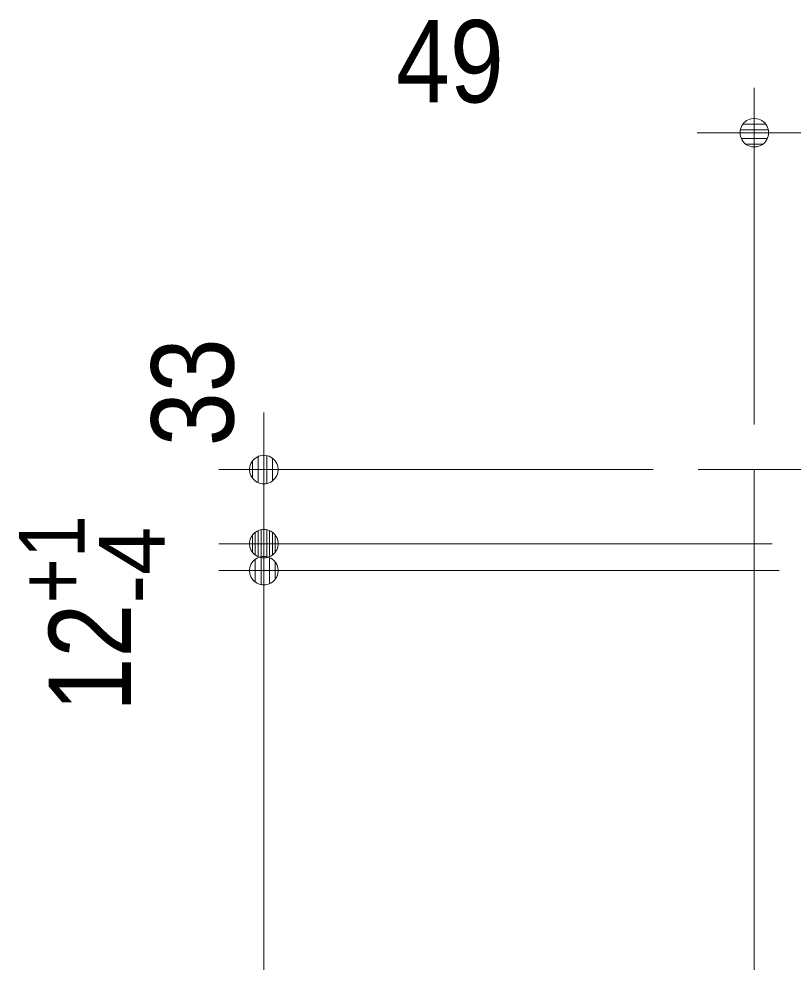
# Model space of a CAD drawing. Units: millimetres, scale not verified. Extents: x -6062 to 6062, y -3045 to 3045.
# Drawn here: x -1608.5 to -1263.8, y 280.7 to 700.7 of the extents above; entities that cross this region are included whole.
import ezdxf
from ezdxf.enums import TextEntityAlignment as Align

# ---------------------------------------------------------------- set-up
doc = ezdxf.new("R2010")
doc.units = ezdxf.units.MM
doc.header["$LTSCALE"] = 20
for name, color, linetype, lineweight in [('0-0_3一般', 7, 'Continuous', 9), ('0-1_2寸法-1', 7, 'Continuous', 9), ('0-2_0', 7, 'Continuous', 9), ('0-4_2寸法-2', 7, 'Continuous', 9)]:
    doc.layers.add(name, color=color, linetype=linetype, lineweight=lineweight)
doc.styles.add('ＭＳ Ｐゴシック', font='')
doc.styles.get('ＭＳ Ｐゴシック').set_extended_font_data('MS PGothic')

# ---------------------------------------------------------------- blocks, each defined once
blk = doc.blocks.new('グループ')
at = {"layer": '0-0_3一般'}
blk.add_line((9629.3, 10000), (13469.3, 10000), dxfattribs=at)
blk = doc.blocks.new('グループ-16')
at = {"layer": '0-0_3一般'}
blk.add_blockref('グループ', (0, 0), dxfattribs=at)
blk = doc.blocks.new('_Dot')
at = {"layer": '0-2_0'}
for p, q in [((-10, 0), (-20, 0)), ((9.78, 2), (-9.78, 2)), ((7.99, 6), (-7.99, 6)), ((9.16, -3.98), (-9.16, -3.98)), ((6, -7.98), (-6, -7.98))]:
    blk.add_line(p, q, dxfattribs=at)
for points in [[(10, 0), (9.92, 1.25), (9.69, 2.49), (9.3, 3.68), (8.76, 4.82), (8.09, 5.88), (7.29, 6.85), (6.37, 7.71), (5.36, 8.44), (4.26, 9.05), (3.09, 9.51), (1.87, 9.82), (0.63, 9.98), (-0.63, 9.98), (-1.87, 9.82), (-3.09, 9.51), (-4.26, 9.05), (-5.36, 8.44), (-6.37, 7.71), (-7.29, 6.85), (-8.09, 5.88), (-8.76, 4.82), (-9.3, 3.68), (-9.69, 2.49), (-9.92, 1.25), (-10, 0), (0, 0)], [(-10, 0), (-9.92, -1.25), (-9.69, -2.49), (-9.3, -3.68), (-8.76, -4.82), (-8.09, -5.88), (-7.29, -6.85), (-6.37, -7.71), (-5.36, -8.44), (-4.26, -9.05), (-3.09, -9.51), (-1.87, -9.82), (-0.63, -9.98), (0.63, -9.98), (1.87, -9.82), (3.09, -9.51), (4.26, -9.05), (5.36, -8.44), (6.37, -7.71), (7.29, -6.85), (8.09, -5.88), (8.76, -4.82), (9.3, -3.68), (9.69, -2.49), (9.92, -1.25), (10, 0), (0, 0)]]:
    blk.add_lwpolyline(points, close=True, dxfattribs=at)

msp = doc.modelspace()

# ---------------------------------------------------------------- linework, layer by layer
at = {"layer": '0-0_3一般'}
msp.add_line((-1281.04, 500), (-1281.04, -1850), dxfattribs=at)
at = {"layer": '0-1_2寸法-1'}
for p, q in [((-1270.04, 455), (-1519.43, 455)), ((-1499.43, 442.29), (-1499.43, -1824.29))]:
    msp.add_line(p, q, dxfattribs=at)
at = {"layer": '0-4_2寸法-2'}
for p, q in [((-1281.04, 520), (-1281.04, 670)), ((-1293.75, 650), (-1306.46, 650)), ((-1232.04, 650), (-1281.04, 650)), ((-1499.43, 512.71), (-1499.43, 525.42)), ((-1326.04, 500), (-1519.43, 500)), ((-1499.43, 500), (-1499.43, 467)), ((-1499.43, 479.71), (-1499.43, 492.42)), ((-1273.04, 467), (-1519.43, 467)), ((-1273.04, 467), (-1519.43, 467)), ((-1499.43, 467), (-1499.43, 455)), ((-1270.04, 455), (-1519.43, 455)), ((-1499.43, 454.29), (-1499.43, 441.58)), ((-1499.43, 442.29), (-1499.43, 429.58))]:
    msp.add_line(p, q, dxfattribs=at)

# ---------------------------------------------------------------- block references
at = {"layer": '0-0_3一般', "xscale": 0.05, "yscale": 0.05}
msp.add_blockref('グループ-16', (-1787.5, 0), dxfattribs=at)
at = {"layer": '0-1_2寸法-1', "xscale": 0.6356201, "yscale": 0.6356201, "rotation": 90}
msp.add_blockref('_Dot', (-1499.43, 455), dxfattribs=at)
at = {"layer": '0-4_2寸法-2', "xscale": 0.6356201, "yscale": 0.6356201}
msp.add_blockref('_Dot', (-1281.04, 650), dxfattribs=at)
for p, rotation in [((-1499.43, 500), 270), ((-1499.43, 467), 270), ((-1499.43, 467), 90), ((-1499.43, 455), 90)]:
    msp.add_blockref('_Dot', p, dxfattribs=dict(at, rotation=rotation))

# ---------------------------------------------------------------- texts
at = {"layer": '0-4_2寸法-2', "style": 'ＭＳ Ｐゴシック', "width": 0.9}
msp.add_text('49', height=36.66, dxfattribs=at).set_placement((-1440.6, 652.48), align=Align.BOTTOM_LEFT)
for s, height, p in [('33', 36.66, (-1501.91, 510.41)), ('+1', 29.33, (-1570.41, 440.33)), ('12', 36.66, (-1547.57, 392.23))]:
    msp.add_text(s, height=height, rotation=90, dxfattribs=at).set_placement(p, align=Align.BOTTOM_LEFT)
at = {"layer": '0-4_2寸法-2', "style": 'ＭＳ Ｐゴシック'}
msp.add_text('-4', height=29.33, rotation=90, dxfattribs=at).set_placement((-1534.79, 440.33), align=Align.BOTTOM_LEFT)

doc.saveas('drawing.dxf')
